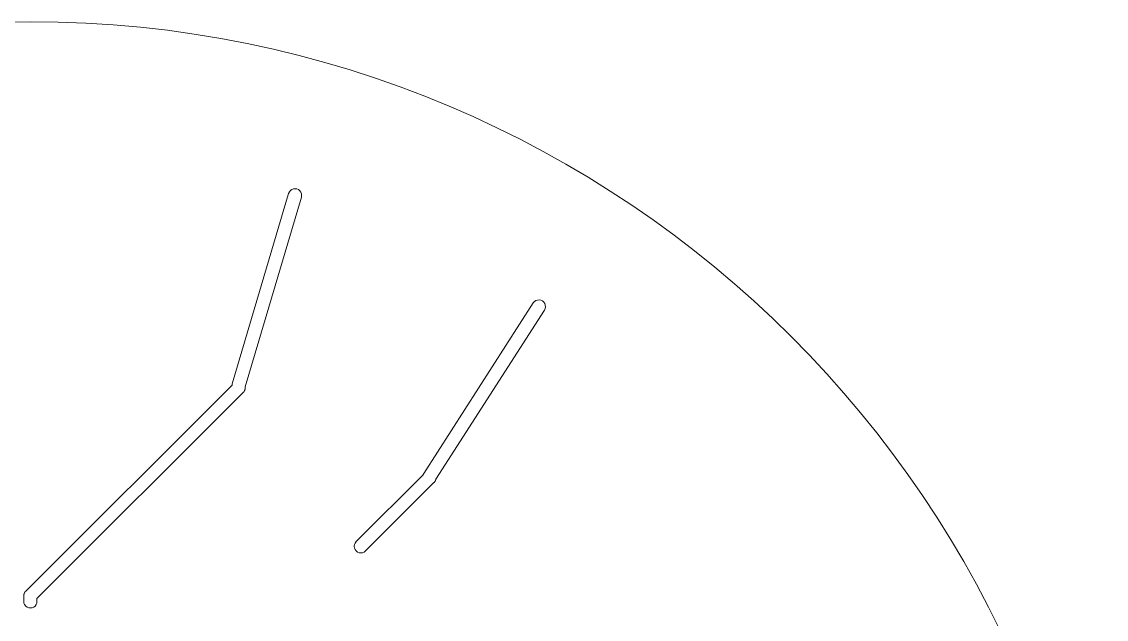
# Model space of a CAD drawing. Header units: millimetres. Extents: x -24.8 to 24.8, y -24.8 to 24.8.
# Drawn here: x -0.2 to 24.81, y 11.01 to 24.81 of the extents above; entities that cross this region are included whole.
import ezdxf

# ---------------------------------------------------------------- set-up
doc = ezdxf.new("R2010")
doc.units = ezdxf.units.MM
doc.header["$MEASUREMENT"] = 0
doc.layers.add('top welded + LPKF', color=7, linetype='Continuous')

msp = doc.modelspace()

# ---------------------------------------------------------------- linework, layer by layer
at = {"layer": 'top welded + LPKF', "lineweight": 9}
msp.add_open_spline([(24.8079, 0), (24.8079, 13.701), (13.7011, 24.8079), (0, 24.8079), (0, 24.8079), (-13.701, 24.8079), (-24.8079, 13.7011), (-24.8079, 0.0001), (-24.8079, 0.0001), (-24.8079, -13.701), (-13.7011, -24.8078), (-0.0001, -24.8079), (-0.0001, -24.8079), (13.7009, -24.8079), (24.8078, -13.7012), (24.8079, -0.0001), (24.8079, -0.0001), (24.8079, -0.0001), (24.8079, 0)], degree=3, knots=[0, 0, 0, 0, 0.2, 0.2, 0.2, 0.2, 0.4, 0.4, 0.4, 0.4, 0.6, 0.6, 0.6, 0.6, 1, 1, 1, 1.0001, 1.0001, 1.0001, 1.0001], dxfattribs=at)
at = {"layer": 'top welded + LPKF', "color": 12, "lineweight": 9}
for points, knots in [([(0.1524, 11.4938), (0.1524, 11.4938), (4.9062, 16.2477), (4.9062, 16.2477), (4.9062, 16.2477), (4.9062, 16.2477), (4.9078, 16.2492), (4.9078, 16.2492), (4.9078, 16.2492), (4.9078, 16.2492), (4.908, 16.2495), (4.908, 16.2495), (4.908, 16.2495), (4.908, 16.2495), (4.9096, 16.251), (4.9096, 16.251), (4.9096, 16.251), (4.9096, 16.251), (4.9098, 16.2512), (4.9098, 16.2512), (4.9098, 16.2512), (4.9098, 16.2512), (4.9113, 16.2529), (4.9113, 16.2529), (4.9113, 16.2529), (4.9113, 16.2529), (4.9115, 16.253), (4.9115, 16.253), (4.9115, 16.253), (4.9115, 16.253), (4.912, 16.2536), (4.912, 16.2536), (4.912, 16.2536), (4.912, 16.2536), (4.9147, 16.2565), (4.9147, 16.2565), (4.9147, 16.2565), (4.9147, 16.2565), (4.9147, 16.2566), (4.9147, 16.2566), (4.9147, 16.2566), (4.9147, 16.2566), (4.9148, 16.2567), (4.9148, 16.2567), (4.9148, 16.2567), (4.9148, 16.2567), (4.9164, 16.2585), (4.9164, 16.2585), (4.9164, 16.2585), (4.9164, 16.2585), (4.9164, 16.2586), (4.9164, 16.2586), (4.9164, 16.2586), (4.9164, 16.2586), (4.918, 16.2605), (4.918, 16.2605), (4.918, 16.2605), (4.918, 16.2605), (4.9195, 16.2624), (4.9195, 16.2624), (4.9195, 16.2624), (4.9195, 16.2624), (4.9196, 16.2624), (4.9196, 16.2624), (4.9196, 16.2624), (4.9196, 16.2624), (4.9211, 16.2644), (4.9211, 16.2644), (4.9211, 16.2644), (4.9211, 16.2644), (4.9225, 16.2664), (4.9225, 16.2664), (4.9225, 16.2664), (4.9225, 16.2664), (4.9226, 16.2664), (4.9226, 16.2664), (4.9226, 16.2664), (4.9226, 16.2664), (4.924, 16.2683), (4.924, 16.2683), (4.924, 16.2683), (4.924, 16.2683), (4.9241, 16.2685), (4.9241, 16.2685), (4.9241, 16.2685), (4.9241, 16.2685), (4.9254, 16.2704), (4.9254, 16.2704), (4.9254, 16.2704), (4.9254, 16.2704), (4.9255, 16.2705), (4.9255, 16.2705), (4.9255, 16.2705), (4.9255, 16.2705), (4.9268, 16.2724), (4.9268, 16.2724), (4.9268, 16.2724), (4.9268, 16.2724), (4.927, 16.2726), (4.927, 16.2726), (4.927, 16.2726), (4.927, 16.2726), (4.9281, 16.2745), (4.9281, 16.2745), (4.9281, 16.2745), (4.9281, 16.2745), (4.9283, 16.2747), (4.9283, 16.2747), (4.9283, 16.2747), (4.9283, 16.2747), (4.9295, 16.2766), (4.9295, 16.2766), (4.9295, 16.2766), (4.9295, 16.2766), (4.9296, 16.2768), (4.9296, 16.2768), (4.9296, 16.2768), (4.9296, 16.2768), (4.9307, 16.2787), (4.9307, 16.2787), (4.9307, 16.2787), (4.9307, 16.2787), (4.9309, 16.2789), (4.9309, 16.2789), (4.9309, 16.2789), (4.9309, 16.2789), (4.932, 16.2808), (4.932, 16.2808), (4.932, 16.2808), (4.932, 16.2808), (4.9322, 16.281), (4.9322, 16.281), (4.9322, 16.281), (4.9322, 16.281), (4.9332, 16.2829), (4.9332, 16.2829), (4.9332, 16.2829), (4.9332, 16.2829), (4.9334, 16.2832), (4.9334, 16.2832), (4.9334, 16.2832), (4.9334, 16.2832), (4.9344, 16.2851), (4.9344, 16.2851), (4.9344, 16.2851), (4.9344, 16.2851), (4.9346, 16.2854), (4.9346, 16.2854), (4.9346, 16.2854), (4.9346, 16.2854), (4.9367, 16.2895), (4.9367, 16.2895), (4.9367, 16.2895), (4.9367, 16.2895), (4.9369, 16.2898), (4.9369, 16.2898), (4.9369, 16.2898), (4.9369, 16.2898), (4.9377, 16.2917), (4.9377, 16.2917), (4.9377, 16.2917), (4.9377, 16.2917), (4.9379, 16.292), (4.9379, 16.292), (4.9379, 16.292), (4.9379, 16.292), (4.9388, 16.294), (4.9388, 16.294), (4.9388, 16.294), (4.9388, 16.294), (4.939, 16.2943), (4.939, 16.2943), (4.939, 16.2943), (4.939, 16.2943), (4.9398, 16.2962), (4.9398, 16.2962), (4.9398, 16.2962), (4.9398, 16.2962), (4.94, 16.2966), (4.94, 16.2966), (4.94, 16.2966), (4.94, 16.2966), (4.9407, 16.2985), (4.9407, 16.2985), (4.9407, 16.2985), (4.9407, 16.2985), (4.9409, 16.2988), (4.9409, 16.2988), (4.9409, 16.2988), (4.9409, 16.2988), (4.9417, 16.3008), (4.9417, 16.3008), (4.9417, 16.3008), (4.9417, 16.3008), (4.9419, 16.3011), (4.9419, 16.3011), (4.9419, 16.3011), (4.9419, 16.3011), (4.9426, 16.3031), (4.9426, 16.3031), (4.9426, 16.3031), (4.9426, 16.3031), (4.9427, 16.3034), (4.9427, 16.3034), (4.9427, 16.3034), (4.9427, 16.3034), (4.9434, 16.3054), (4.9434, 16.3054), (4.9434, 16.3054), (4.9434, 16.3054), (4.9436, 16.3057), (4.9436, 16.3057), (4.9436, 16.3057), (4.9436, 16.3057), (4.9442, 16.3078), (4.9442, 16.3078), (4.9442, 16.3078), (4.9442, 16.3078), (4.9444, 16.3081), (4.9444, 16.3081), (4.9444, 16.3081), (4.9444, 16.3081), (4.945, 16.3101), (4.945, 16.3101), (4.945, 16.3101), (4.945, 16.3101), (4.9452, 16.3104), (4.9452, 16.3104), (4.9452, 16.3104), (4.9452, 16.3104), (4.9458, 16.3125), (4.9458, 16.3125), (4.9458, 16.3125), (4.9458, 16.3125), (4.9459, 16.3128), (4.9459, 16.3128), (4.9459, 16.3128), (4.9459, 16.3128), (4.9465, 16.3149), (4.9465, 16.3149), (4.9465, 16.3149), (4.9465, 16.3149), (4.9466, 16.3151), (4.9466, 16.3151), (4.9466, 16.3151), (4.9466, 16.3151), (4.9478, 16.3197), (4.9478, 16.3197), (4.9478, 16.3197), (4.9478, 16.3197), (4.9479, 16.3199), (4.9479, 16.3199), (4.9479, 16.3199), (4.9479, 16.3199), (4.9489, 16.3245), (4.9489, 16.3245), (4.9489, 16.3245), (4.9489, 16.3245), (4.949, 16.3247), (4.949, 16.3247), (4.949, 16.3247), (4.949, 16.3247), (4.9494, 16.3269), (4.9494, 16.3269), (4.9494, 16.3269), (4.9494, 16.3269), (4.9495, 16.3271), (4.9495, 16.3271), (4.9495, 16.3271), (4.9495, 16.3271), (4.9499, 16.3294), (4.9499, 16.3294), (4.9499, 16.3294), (4.9499, 16.3294), (4.95, 16.3296), (4.95, 16.3296), (4.95, 16.3296), (4.95, 16.3296), (4.9503, 16.3319), (4.9503, 16.3319), (4.9503, 16.3319), (4.9503, 16.3319), (4.9504, 16.332), (4.9504, 16.332), (4.9504, 16.332), (4.9504, 16.332), (4.9507, 16.3343), (4.9507, 16.3343), (4.9507, 16.3343), (4.9507, 16.3343), (4.9508, 16.3344), (4.9508, 16.3344), (4.9508, 16.3344), (4.9508, 16.3344), (4.9511, 16.3368), (4.9511, 16.3368), (4.9511, 16.3368), (4.9511, 16.3368), (4.9511, 16.3369), (4.9511, 16.3369), (4.9511, 16.3369), (4.9511, 16.3369), (4.9514, 16.3393), (4.9514, 16.3393), (4.9514, 16.3393), (4.9514, 16.3393), (4.9515, 16.3393), (4.9515, 16.3393), (4.9515, 16.3393), (4.9515, 16.3393), (4.9516, 16.3418), (4.9516, 16.3418), (4.9516, 16.3418), (4.9516, 16.3418), (4.9517, 16.3418), (4.9517, 16.3418), (4.9517, 16.3418), (4.9517, 16.3418), (4.9519, 16.3443), (4.9519, 16.3443), (4.9519, 16.3443), (4.9519, 16.3443), (4.952, 16.3443), (4.952, 16.3443), (4.952, 16.3443), (4.952, 16.3443), (4.9521, 16.3467), (4.9521, 16.3467), (4.9521, 16.3467), (4.9521, 16.3467), (4.9521, 16.3469), (4.9521, 16.3469), (4.9521, 16.3469), (4.9525, 16.3517), (4.9527, 16.3566), (4.9524, 16.3616), (4.9524, 16.3616), (4.9524, 16.3616), (4.9524, 16.3781), (4.9524, 16.3781), (4.9524, 16.3781), (4.9524, 16.3781), (6.2477, 20.758), (6.2477, 20.758), (6.2477, 20.758), (6.2631, 20.8102), (6.2495, 20.8667), (6.212, 20.9062), (6.212, 20.9062), (6.1745, 20.9456), (6.1188, 20.9621), (6.0659, 20.9494), (6.0659, 20.9494), (6.013, 20.9366), (5.9708, 20.8966), (5.9554, 20.8444), (5.9554, 20.8444), (5.9554, 20.8444), (4.655, 16.4469), (4.655, 16.4469), (4.655, 16.4469), (4.655, 16.4469), (4.6542, 16.4445), (4.6542, 16.4445), (4.6542, 16.4445), (4.6542, 16.4445), (4.6539, 16.4432), (4.6539, 16.4432), (4.6539, 16.4432), (4.6539, 16.4432), (4.6535, 16.4421), (4.6535, 16.4421), (4.6535, 16.4421), (4.6535, 16.4421), (4.6532, 16.4408), (4.6532, 16.4408), (4.6532, 16.4408), (4.6532, 16.4408), (4.6529, 16.4398), (4.6529, 16.4398), (4.6529, 16.4398), (4.6529, 16.4398), (4.6525, 16.4383), (4.6525, 16.4383), (4.6525, 16.4383), (4.6525, 16.4383), (4.6522, 16.4373), (4.6522, 16.4373), (4.6522, 16.4373), (4.6522, 16.4373), (4.6519, 16.4358), (4.6519, 16.4358), (4.6519, 16.4358), (4.6519, 16.4358), (4.6517, 16.4349), (4.6517, 16.4349), (4.6517, 16.4349), (4.6517, 16.4349), (4.6514, 16.4334), (4.6514, 16.4334), (4.6514, 16.4334), (4.6514, 16.4334), (4.6511, 16.4325), (4.6511, 16.4325), (4.6511, 16.4325), (4.6511, 16.4325), (4.6508, 16.4309), (4.6508, 16.4309), (4.6508, 16.4309), (4.6508, 16.4309), (4.6506, 16.4301), (4.6506, 16.4301), (4.6506, 16.4301), (4.6506, 16.4301), (4.6503, 16.4284), (4.6503, 16.4284), (4.6503, 16.4284), (4.6503, 16.4284), (4.6501, 16.4276), (4.6501, 16.4276), (4.6501, 16.4276), (4.6501, 16.4276), (4.6499, 16.4259), (4.6499, 16.4259), (4.6499, 16.4259), (4.6499, 16.4259), (4.6497, 16.4251), (4.6497, 16.4251), (4.6497, 16.4251), (4.6497, 16.4251), (4.6495, 16.4235), (4.6495, 16.4235), (4.6495, 16.4235), (4.6495, 16.4235), (4.6493, 16.4227), (4.6493, 16.4227), (4.6493, 16.4227), (4.6493, 16.4227), (4.6492, 16.4218), (4.6492, 16.4218), (4.6492, 16.4218), (4.6492, 16.4218), (-0.1062, 11.6663), (-0.1062, 11.6663), (-0.1062, 11.6663), (-0.1062, 11.6663), (-0.1078, 11.6648), (-0.1078, 11.6648), (-0.1078, 11.6648), (-0.1078, 11.6648), (-0.108, 11.6646), (-0.108, 11.6646), (-0.108, 11.6646), (-0.108, 11.6646), (-0.1096, 11.663), (-0.1096, 11.663), (-0.1096, 11.663), (-0.1096, 11.663), (-0.1098, 11.6628), (-0.1098, 11.6628), (-0.1098, 11.6628), (-0.1098, 11.6628), (-0.1113, 11.6611), (-0.1113, 11.6611), (-0.1113, 11.6611), (-0.1113, 11.6611), (-0.1115, 11.661), (-0.1115, 11.661), (-0.1115, 11.661), (-0.1115, 11.661), (-0.112, 11.6604), (-0.112, 11.6604), (-0.112, 11.6604), (-0.112, 11.6604), (-0.1147, 11.6575), (-0.1147, 11.6575), (-0.1147, 11.6575), (-0.1147, 11.6575), (-0.1147, 11.6574), (-0.1147, 11.6574), (-0.1147, 11.6574), (-0.1147, 11.6574), (-0.1148, 11.6573), (-0.1148, 11.6573), (-0.1148, 11.6573), (-0.1148, 11.6573), (-0.1164, 11.6555), (-0.1164, 11.6555), (-0.1164, 11.6555), (-0.1164, 11.6555), (-0.1164, 11.6554), (-0.1164, 11.6554), (-0.1164, 11.6554), (-0.1164, 11.6554), (-0.118, 11.6535), (-0.118, 11.6535), (-0.118, 11.6535), (-0.118, 11.6535), (-0.1195, 11.6516), (-0.1195, 11.6516), (-0.1195, 11.6516), (-0.1195, 11.6516), (-0.1196, 11.6516), (-0.1196, 11.6516), (-0.1196, 11.6516), (-0.1196, 11.6516), (-0.1211, 11.6496), (-0.1211, 11.6496), (-0.1211, 11.6496), (-0.1211, 11.6496), (-0.1225, 11.6476), (-0.1225, 11.6476), (-0.1225, 11.6476), (-0.1225, 11.6476), (-0.1226, 11.6476), (-0.1226, 11.6476), (-0.1226, 11.6476), (-0.1226, 11.6476), (-0.124, 11.6457), (-0.124, 11.6457), (-0.124, 11.6457), (-0.124, 11.6457), (-0.1241, 11.6455), (-0.1241, 11.6455), (-0.1241, 11.6455), (-0.1241, 11.6455), (-0.1254, 11.6436), (-0.1254, 11.6436), (-0.1254, 11.6436), (-0.1254, 11.6436), (-0.1255, 11.6435), (-0.1255, 11.6435), (-0.1255, 11.6435), (-0.1255, 11.6435), (-0.1268, 11.6416), (-0.1268, 11.6416), (-0.1268, 11.6416), (-0.1268, 11.6416), (-0.127, 11.6414), (-0.127, 11.6414), (-0.127, 11.6414), (-0.127, 11.6414), (-0.1281, 11.6395), (-0.1281, 11.6395), (-0.1281, 11.6395), (-0.1281, 11.6395), (-0.1283, 11.6393), (-0.1283, 11.6393), (-0.1283, 11.6393), (-0.1283, 11.6393), (-0.1295, 11.6374), (-0.1295, 11.6374), (-0.1295, 11.6374), (-0.1295, 11.6374), (-0.1296, 11.6372), (-0.1296, 11.6372), (-0.1296, 11.6372), (-0.1296, 11.6372), (-0.1307, 11.6353), (-0.1307, 11.6353), (-0.1307, 11.6353), (-0.1307, 11.6353), (-0.1309, 11.6351), (-0.1309, 11.6351), (-0.1309, 11.6351), (-0.1309, 11.6351), (-0.132, 11.6332), (-0.132, 11.6332), (-0.132, 11.6332), (-0.132, 11.6332), (-0.1322, 11.633), (-0.1322, 11.633), (-0.1322, 11.633), (-0.1322, 11.633), (-0.1332, 11.6311), (-0.1332, 11.6311), (-0.1332, 11.6311), (-0.1332, 11.6311), (-0.1334, 11.6308), (-0.1334, 11.6308), (-0.1334, 11.6308), (-0.1334, 11.6308), (-0.1344, 11.6289), (-0.1344, 11.6289), (-0.1344, 11.6289), (-0.1344, 11.6289), (-0.1346, 11.6286), (-0.1346, 11.6286), (-0.1346, 11.6286), (-0.1346, 11.6286), (-0.1367, 11.6245), (-0.1367, 11.6245), (-0.1367, 11.6245), (-0.1367, 11.6245), (-0.1369, 11.6242), (-0.1369, 11.6242), (-0.1369, 11.6242), (-0.1369, 11.6242), (-0.1377, 11.6223), (-0.1377, 11.6223), (-0.1377, 11.6223), (-0.1377, 11.6223), (-0.1379, 11.622), (-0.1379, 11.622), (-0.1379, 11.622), (-0.1379, 11.622), (-0.1388, 11.62), (-0.1388, 11.62), (-0.1388, 11.62), (-0.1388, 11.62), (-0.139, 11.6197), (-0.139, 11.6197), (-0.139, 11.6197), (-0.139, 11.6197), (-0.1398, 11.6178), (-0.1398, 11.6178), (-0.1398, 11.6178), (-0.1398, 11.6178), (-0.14, 11.6174), (-0.14, 11.6174), (-0.14, 11.6174), (-0.14, 11.6174), (-0.1407, 11.6155), (-0.1407, 11.6155), (-0.1407, 11.6155), (-0.1407, 11.6155), (-0.1409, 11.6152), (-0.1409, 11.6152), (-0.1409, 11.6152), (-0.1409, 11.6152), (-0.1417, 11.6132), (-0.1417, 11.6132), (-0.1417, 11.6132), (-0.1417, 11.6132), (-0.1419, 11.6129), (-0.1419, 11.6129), (-0.1419, 11.6129), (-0.1419, 11.6129), (-0.1426, 11.6109), (-0.1426, 11.6109), (-0.1426, 11.6109), (-0.1426, 11.6109), (-0.1427, 11.6106), (-0.1427, 11.6106), (-0.1427, 11.6106), (-0.1427, 11.6106), (-0.1434, 11.6086), (-0.1434, 11.6086), (-0.1434, 11.6086), (-0.1434, 11.6086), (-0.1436, 11.6083), (-0.1436, 11.6083), (-0.1436, 11.6083), (-0.1436, 11.6083), (-0.1442, 11.6062), (-0.1442, 11.6062), (-0.1442, 11.6062), (-0.1442, 11.6062), (-0.1444, 11.6059), (-0.1444, 11.6059), (-0.1444, 11.6059), (-0.1444, 11.6059), (-0.145, 11.6039), (-0.145, 11.6039), (-0.145, 11.6039), (-0.145, 11.6039), (-0.1452, 11.6036), (-0.1452, 11.6036), (-0.1452, 11.6036), (-0.1452, 11.6036), (-0.1458, 11.6015), (-0.1458, 11.6015), (-0.1458, 11.6015), (-0.1458, 11.6015), (-0.1459, 11.6012), (-0.1459, 11.6012), (-0.1459, 11.6012), (-0.1459, 11.6012), (-0.1465, 11.5991), (-0.1465, 11.5991), (-0.1465, 11.5991), (-0.1465, 11.5991), (-0.1466, 11.5989), (-0.1466, 11.5989), (-0.1466, 11.5989), (-0.1466, 11.5989), (-0.1478, 11.5943), (-0.1478, 11.5943), (-0.1478, 11.5943), (-0.1478, 11.5943), (-0.1479, 11.5941), (-0.1479, 11.5941), (-0.1479, 11.5941), (-0.1479, 11.5941), (-0.1489, 11.5895), (-0.1489, 11.5895), (-0.1489, 11.5895), (-0.1489, 11.5895), (-0.149, 11.5893), (-0.149, 11.5893), (-0.149, 11.5893), (-0.149, 11.5893), (-0.1494, 11.5871), (-0.1494, 11.5871), (-0.1494, 11.5871), (-0.1494, 11.5871), (-0.1495, 11.5869), (-0.1495, 11.5869), (-0.1495, 11.5869), (-0.1495, 11.5869), (-0.1499, 11.5846), (-0.1499, 11.5846), (-0.1499, 11.5846), (-0.1499, 11.5846), (-0.15, 11.5844), (-0.15, 11.5844), (-0.15, 11.5844), (-0.15, 11.5844), (-0.1503, 11.5821), (-0.1503, 11.5821), (-0.1503, 11.5821), (-0.1503, 11.5821), (-0.1504, 11.582), (-0.1504, 11.582), (-0.1504, 11.582), (-0.1504, 11.582), (-0.1507, 11.5797), (-0.1507, 11.5797), (-0.1507, 11.5797), (-0.1507, 11.5797), (-0.1508, 11.5796), (-0.1508, 11.5796), (-0.1508, 11.5796), (-0.1508, 11.5796), (-0.1511, 11.5772), (-0.1511, 11.5772), (-0.1511, 11.5772), (-0.1511, 11.5772), (-0.1511, 11.5771), (-0.1511, 11.5771), (-0.1511, 11.5771), (-0.1511, 11.5771), (-0.1514, 11.5747), (-0.1514, 11.5747), (-0.1514, 11.5747), (-0.1514, 11.5747), (-0.1515, 11.5747), (-0.1515, 11.5747), (-0.1515, 11.5747), (-0.1515, 11.5747), (-0.1516, 11.5722), (-0.1516, 11.5722), (-0.1516, 11.5722), (-0.1516, 11.5722), (-0.1517, 11.5722), (-0.1517, 11.5722), (-0.1517, 11.5722), (-0.1517, 11.5722), (-0.1519, 11.5697), (-0.1519, 11.5697), (-0.1519, 11.5697), (-0.1519, 11.5697), (-0.152, 11.5697), (-0.152, 11.5697), (-0.152, 11.5697), (-0.152, 11.5697), (-0.1521, 11.5673), (-0.1521, 11.5673), (-0.1521, 11.5673), (-0.1521, 11.5673), (-0.1521, 11.5671), (-0.1521, 11.5671), (-0.1521, 11.5671), (-0.1525, 11.5622), (-0.1525, 11.5573), (-0.1524, 11.5524), (-0.1524, 11.5524), (-0.1524, 11.5524), (-0.1524, 11.43), (-0.1524, 11.43), (-0.1524, 11.43), (-0.1524, 11.3756), (-0.1234, 11.3252), (-0.0762, 11.298), (-0.0762, 11.298), (-0.029, 11.2708), (0.029, 11.2708), (0.0762, 11.298), (0.0762, 11.298), (0.1234, 11.3252), (0.1524, 11.3756), (0.1524, 11.43), (0.1524, 11.43), (0.1524, 11.43), (0.1524, 11.4938), (0.1524, 11.4938)], [0, 0, 0, 0, 0.005, 0.005, 0.005, 0.005, 0.01, 0.01, 0.01, 0.01, 0.015, 0.015, 0.015, 0.015, 0.02, 0.02, 0.02, 0.02, 0.025, 0.025, 0.025, 0.025, 0.03, 0.03, 0.03, 0.03, 0.035, 0.035, 0.035, 0.035, 0.04, 0.04, 0.04, 0.04, 0.045, 0.045, 0.045, 0.045, 0.05, 0.05, 0.05, 0.05, 0.055, 0.055, 0.055, 0.055, 0.06, 0.06, 0.06, 0.06, 0.065, 0.065, 0.065, 0.065, 0.07, 0.07, 0.07, 0.07, 0.075, 0.075, 0.075, 0.075, 0.08, 0.08, 0.08, 0.08, 0.085, 0.085, 0.085, 0.085, 0.09, 0.09, 0.09, 0.09, 0.095, 0.095, 0.095, 0.095, 0.1, 0.1, 0.1, 0.1, 0.105, 0.105, 0.105, 0.105, 0.11, 0.11, 0.11, 0.11, 0.115, 0.115, 0.115, 0.115, 0.12, 0.12, 0.12, 0.12, 0.125, 0.125, 0.125, 0.125, 0.13, 0.13, 0.13, 0.13, 0.135, 0.135, 0.135, 0.135, 0.14, 0.14, 0.14, 0.14, 0.145, 0.145, 0.145, 0.145, 0.15, 0.15, 0.15, 0.15, 0.155, 0.155, 0.155, 0.155, 0.16, 0.16, 0.16, 0.16, 0.165, 0.165, 0.165, 0.165, 0.17, 0.17, 0.17, 0.17, 0.175, 0.175, 0.175, 0.175, 0.18, 0.18, 0.18, 0.18, 0.185, 0.185, 0.185, 0.185, 0.19, 0.19, 0.19, 0.19, 0.195, 0.195, 0.195, 0.195, 0.2, 0.2, 0.2, 0.2, 0.205, 0.205, 0.205, 0.205, 0.21, 0.21, 0.21, 0.21, 0.215, 0.215, 0.215, 0.215, 0.22, 0.22, 0.22, 0.22, 0.225, 0.225, 0.225, 0.225, 0.23, 0.23, 0.23, 0.23, 0.235, 0.235, 0.235, 0.235, 0.24, 0.24, 0.24, 0.24, 0.245, 0.245, 0.245, 0.245, 0.25, 0.25, 0.25, 0.25, 0.255, 0.255, 0.255, 0.255, 0.26, 0.26, 0.26, 0.26, 0.265, 0.265, 0.265, 0.265, 0.27, 0.27, 0.27, 0.27, 0.275, 0.275, 0.275, 0.275, 0.28, 0.28, 0.28, 0.28, 0.285, 0.285, 0.285, 0.285, 0.29, 0.29, 0.29, 0.29, 0.295, 0.295, 0.295, 0.295, 0.3, 0.3, 0.3, 0.3, 0.305, 0.305, 0.305, 0.305, 0.31, 0.31, 0.31, 0.31, 0.315, 0.315, 0.315, 0.315, 0.32, 0.32, 0.32, 0.32, 0.325, 0.325, 0.325, 0.325, 0.33, 0.33, 0.33, 0.33, 0.335, 0.335, 0.335, 0.335, 0.34, 0.34, 0.34, 0.34, 0.345, 0.345, 0.345, 0.345, 0.35, 0.35, 0.35, 0.35, 0.355, 0.355, 0.355, 0.355, 0.36, 0.36, 0.36, 0.36, 0.365, 0.365, 0.365, 0.365, 0.37, 0.37, 0.37, 0.37, 0.375, 0.375, 0.375, 0.375, 0.38, 0.38, 0.38, 0.38, 0.385, 0.385, 0.385, 0.385, 0.39, 0.39, 0.39, 0.39, 0.395, 0.395, 0.395, 0.395, 0.4, 0.4, 0.4, 0.4, 0.405, 0.405, 0.405, 0.405, 0.41, 0.41, 0.41, 0.41, 0.415, 0.415, 0.415, 0.415, 0.42, 0.42, 0.42, 0.42, 0.425, 0.425, 0.425, 0.425, 0.43, 0.43, 0.43, 0.43, 0.435, 0.435, 0.435, 0.435, 0.44, 0.44, 0.44, 0.44, 0.445, 0.445, 0.445, 0.445, 0.45, 0.45, 0.45, 0.45, 0.455, 0.455, 0.455, 0.455, 0.46, 0.46, 0.46, 0.46, 0.465, 0.465, 0.465, 0.465, 0.47, 0.47, 0.47, 0.47, 0.475, 0.475, 0.475, 0.475, 0.48, 0.48, 0.48, 0.48, 0.485, 0.485, 0.485, 0.485, 0.49, 0.49, 0.49, 0.49, 0.495, 0.495, 0.495, 0.495, 0.5, 0.5, 0.5, 0.5, 0.505, 0.505, 0.505, 0.505, 0.51, 0.51, 0.51, 0.51, 0.515, 0.515, 0.515, 0.515, 0.52, 0.52, 0.52, 0.52, 0.525, 0.525, 0.525, 0.525, 0.53, 0.53, 0.53, 0.53, 0.535, 0.535, 0.535, 0.535, 0.54, 0.54, 0.54, 0.54, 0.545, 0.545, 0.545, 0.545, 0.55, 0.55, 0.55, 0.55, 0.555, 0.555, 0.555, 0.555, 0.56, 0.56, 0.56, 0.56, 0.565, 0.565, 0.565, 0.565, 0.57, 0.57, 0.57, 0.57, 0.575, 0.575, 0.575, 0.575, 0.58, 0.58, 0.58, 0.58, 0.585, 0.585, 0.585, 0.585, 0.59, 0.59, 0.59, 0.59, 0.595, 0.595, 0.595, 0.595, 0.6, 0.6, 0.6, 0.6, 0.605, 0.605, 0.605, 0.605, 0.61, 0.61, 0.61, 0.61, 0.615, 0.615, 0.615, 0.615, 0.62, 0.62, 0.62, 0.62, 0.625, 0.625, 0.625, 0.625, 0.63, 0.63, 0.63, 0.63, 0.635, 0.635, 0.635, 0.635, 0.64, 0.64, 0.64, 0.64, 0.645, 0.645, 0.645, 0.645, 0.65, 0.65, 0.65, 0.65, 0.655, 0.655, 0.655, 0.655, 0.66, 0.66, 0.66, 0.66, 0.665, 0.665, 0.665, 0.665, 0.67, 0.67, 0.67, 0.67, 0.675, 0.675, 0.675, 0.675, 0.68, 0.68, 0.68, 0.68, 0.685, 0.685, 0.685, 0.685, 0.69, 0.69, 0.69, 0.69, 0.695, 0.695, 0.695, 0.695, 0.7, 0.7, 0.7, 0.7, 0.705, 0.705, 0.705, 0.705, 0.71, 0.71, 0.71, 0.71, 0.715, 0.715, 0.715, 0.715, 0.72, 0.72, 0.72, 0.72, 0.725, 0.725, 0.725, 0.725, 0.73, 0.73, 0.73, 0.73, 0.735, 0.735, 0.735, 0.735, 0.74, 0.74, 0.74, 0.74, 0.745, 0.745, 0.745, 0.745, 0.75, 0.75, 0.75, 0.75, 0.755, 0.755, 0.755, 0.755, 0.76, 0.76, 0.76, 0.76, 0.765, 0.765, 0.765, 0.765, 0.77, 0.77, 0.77, 0.77, 0.775, 0.775, 0.775, 0.775, 0.78, 0.78, 0.78, 0.78, 0.785, 0.785, 0.785, 0.785, 0.79, 0.79, 0.79, 0.79, 0.795, 0.795, 0.795, 0.795, 0.8, 0.8, 0.8, 0.8, 0.805, 0.805, 0.805, 0.805, 0.81, 0.81, 0.81, 0.81, 0.815, 0.815, 0.815, 0.815, 0.82, 0.82, 0.82, 0.82, 0.825, 0.825, 0.825, 0.825, 0.83, 0.83, 0.83, 0.83, 0.835, 0.835, 0.835, 0.835, 0.84, 0.84, 0.84, 0.84, 0.845, 0.845, 0.845, 0.845, 0.85, 0.85, 0.85, 0.85, 0.855, 0.855, 0.855, 0.855, 0.86, 0.86, 0.86, 0.86, 0.865, 0.865, 0.865, 0.865, 0.87, 0.87, 0.87, 0.87, 0.875, 0.875, 0.875, 0.875, 0.88, 0.88, 0.88, 0.88, 0.885, 0.885, 0.885, 0.885, 0.89, 0.89, 0.89, 0.89, 0.895, 0.895, 0.895, 0.895, 0.9, 0.9, 0.9, 0.9, 0.905, 0.905, 0.905, 0.905, 0.91, 0.91, 0.91, 0.91, 0.915, 0.915, 0.915, 0.915, 0.92, 0.92, 0.92, 0.92, 0.925, 0.925, 0.925, 0.925, 0.93, 0.93, 0.93, 0.93, 0.935, 0.935, 0.935, 0.935, 0.94, 0.94, 0.94, 0.94, 0.945, 0.945, 0.945, 0.945, 0.95, 0.95, 0.95, 0.95, 0.955, 0.955, 0.955, 0.955, 0.96, 0.96, 0.96, 0.96, 0.965, 0.965, 0.965, 0.965, 0.97, 0.97, 0.97, 0.97, 0.975, 0.975, 0.975, 0.975, 0.98, 0.98, 0.98, 0.98, 0.985, 0.985, 0.985, 0.985, 0.99, 0.99, 0.99, 0.99, 1, 1, 1, 1]), ([(7.7278, 12.5922), (7.7278, 12.5922), (9.3058, 14.1703), (9.3058, 14.1703), (9.3058, 14.1703), (9.3058, 14.1703), (9.3072, 14.1717), (9.3072, 14.1717), (9.3072, 14.1717), (9.3072, 14.1717), (9.3078, 14.1722), (9.3078, 14.1722), (9.3078, 14.1722), (9.3078, 14.1722), (9.3087, 14.1731), (9.3087, 14.1731), (9.3087, 14.1731), (9.3087, 14.1731), (9.3096, 14.174), (9.3096, 14.174), (9.3096, 14.174), (9.3096, 14.174), (9.3101, 14.1746), (9.3101, 14.1746), (9.3101, 14.1746), (9.3101, 14.1746), (9.3113, 14.1759), (9.3113, 14.1759), (9.3113, 14.1759), (9.3113, 14.1759), (9.3115, 14.1761), (9.3115, 14.1761), (9.3115, 14.1761), (9.3115, 14.1761), (9.3142, 14.1791), (9.3142, 14.1791), (9.3142, 14.1791), (9.3142, 14.1791), (9.3147, 14.1796), (9.3147, 14.1796), (9.3147, 14.1796), (9.3147, 14.1796), (9.3155, 14.1806), (9.3155, 14.1806), (9.3155, 14.1806), (9.3155, 14.1806), (9.3164, 14.1815), (9.3164, 14.1815), (9.3164, 14.1815), (9.3164, 14.1815), (9.3168, 14.1821), (9.3168, 14.1821), (9.3168, 14.1821), (9.3168, 14.1821), (9.318, 14.1835), (9.318, 14.1835), (9.318, 14.1835), (9.318, 14.1835), (9.3181, 14.1837), (9.3181, 14.1837), (9.3181, 14.1837), (9.3181, 14.1837), (9.3194, 14.1853), (9.3194, 14.1853), (9.3194, 14.1853), (9.3194, 14.1853), (9.3196, 14.1854), (9.3196, 14.1854), (9.3196, 14.1854), (9.3196, 14.1854), (9.3207, 14.1869), (9.3207, 14.1869), (9.3207, 14.1869), (9.3207, 14.1869), (9.3211, 14.1874), (9.3211, 14.1874), (9.3211, 14.1874), (9.3211, 14.1874), (9.3219, 14.1885), (9.3219, 14.1885), (9.3219, 14.1885), (9.3219, 14.1885), (9.3226, 14.1894), (9.3226, 14.1894), (9.3226, 14.1894), (9.3226, 14.1894), (9.3231, 14.1901), (9.3231, 14.1901), (9.3231, 14.1901), (9.3231, 14.1901), (9.3241, 14.1915), (9.3241, 14.1915), (9.3241, 14.1915), (9.3241, 14.1915), (9.3243, 14.1918), (9.3243, 14.1918), (9.3243, 14.1918), (9.3243, 14.1918), (9.3254, 14.1934), (9.3254, 14.1934), (9.3254, 14.1934), (9.3254, 14.1934), (9.3255, 14.1935), (9.3255, 14.1935), (9.3255, 14.1935), (9.3255, 14.1935), (9.3266, 14.1951), (9.3266, 14.1951), (9.3266, 14.1951), (9.3266, 14.1951), (9.327, 14.1956), (9.327, 14.1956), (9.327, 14.1956), (9.327, 14.1956), (9.3277, 14.1968), (9.3277, 14.1968), (9.3277, 14.1968), (9.3277, 14.1968), (9.3283, 14.1977), (9.3283, 14.1977), (9.3283, 14.1977), (9.3283, 14.1977), (9.3288, 14.1985), (9.3288, 14.1985), (9.3288, 14.1985), (9.3288, 14.1985), (9.3296, 14.1998), (9.3296, 14.1998), (9.3296, 14.1998), (9.3296, 14.1998), (9.3298, 14.2002), (9.3298, 14.2002), (9.3298, 14.2002), (9.3298, 14.2002), (9.3309, 14.2019), (9.3309, 14.2019), (9.3309, 14.2019), (9.3309, 14.2019), (9.3329, 14.2054), (9.3329, 14.2054), (9.3329, 14.2054), (9.3329, 14.2054), (9.3334, 14.2062), (9.3334, 14.2062), (9.3334, 14.2062), (9.3334, 14.2062), (9.3339, 14.2072), (9.3339, 14.2072), (9.3339, 14.2072), (9.3339, 14.2072), (9.3346, 14.2084), (9.3346, 14.2084), (9.3346, 14.2084), (9.3346, 14.2084), (9.3358, 14.2106), (9.3358, 14.2106), (9.3358, 14.2106), (9.3358, 14.2106), (9.3358, 14.2108), (9.3358, 14.2108), (9.3358, 14.2108), (9.3358, 14.2108), (9.3367, 14.2126), (9.3367, 14.2126), (9.3367, 14.2126), (9.3367, 14.2126), (9.3369, 14.2128), (9.3369, 14.2128), (9.3369, 14.2128), (9.3369, 14.2128), (9.3376, 14.2144), (9.3376, 14.2144), (9.3376, 14.2144), (9.3376, 14.2144), (9.3379, 14.215), (9.3379, 14.215), (9.3379, 14.215), (9.3379, 14.215), (9.3384, 14.2162), (9.3384, 14.2162), (9.3384, 14.2162), (9.3384, 14.2162), (9.3392, 14.218), (9.3392, 14.218), (9.3392, 14.218), (9.3392, 14.218), (9.34, 14.2196), (9.34, 14.2196), (9.34, 14.2196), (9.34, 14.2196), (9.3401, 14.2199), (9.3401, 14.2199), (9.3401, 14.2199), (9.3401, 14.2199), (9.3408, 14.2218), (9.3408, 14.2218), (9.3408, 14.2218), (9.3408, 14.2218), (9.3409, 14.2218), (9.3409, 14.2218), (9.3409, 14.2218), (9.3409, 14.2218), (9.3416, 14.2236), (9.3416, 14.2236), (9.3416, 14.2236), (9.3416, 14.2236), (9.3423, 14.2255), (9.3423, 14.2255), (9.3423, 14.2255), (9.3423, 14.2255), (9.3427, 14.2264), (9.3427, 14.2264), (9.3427, 14.2264), (9.3427, 14.2264), (9.3431, 14.2274), (9.3431, 14.2274), (9.3431, 14.2274), (9.3431, 14.2274), (9.3436, 14.2287), (9.3436, 14.2287), (9.3436, 14.2287), (9.3436, 14.2287), (9.3437, 14.2293), (9.3437, 14.2293), (9.3437, 14.2293), (9.3437, 14.2293), (9.3444, 14.2311), (9.3444, 14.2311), (9.3444, 14.2311), (9.3444, 14.2311), (9.3444, 14.2312), (9.3444, 14.2312), (9.3444, 14.2312), (9.3444, 14.2312), (9.3456, 14.2351), (9.3456, 14.2351), (9.3456, 14.2351), (9.3456, 14.2351), (9.3459, 14.2358), (9.3459, 14.2358), (9.3459, 14.2358), (9.3459, 14.2358), (9.3462, 14.237), (9.3462, 14.237), (9.3462, 14.237), (9.3462, 14.237), (9.3466, 14.2381), (9.3466, 14.2381), (9.3466, 14.2381), (9.3466, 14.2381), (9.3468, 14.239), (9.3468, 14.239), (9.3468, 14.239), (9.3468, 14.239), (9.3478, 14.2429), (9.3478, 14.2429), (9.3478, 14.2429), (9.3478, 14.2429), (9.3479, 14.2429), (9.3479, 14.2429), (9.3479, 14.2429), (9.3479, 14.2429), (9.3483, 14.2449), (9.3483, 14.2449), (9.3483, 14.2449), (9.3483, 14.2449), (9.3485, 14.2453), (9.3485, 14.2453), (9.3485, 14.2453), (9.3485, 14.2453), (9.3488, 14.2469), (9.3488, 14.2469), (9.3488, 14.2469), (9.3488, 14.2469), (9.349, 14.2477), (9.349, 14.2477), (9.349, 14.2477), (9.349, 14.2477), (9.3492, 14.2489), (9.3492, 14.2489), (9.3492, 14.2489), (9.3492, 14.2489), (9.3495, 14.2501), (9.3495, 14.2501), (9.3495, 14.2501), (9.3495, 14.2501), (9.3496, 14.2509), (9.3496, 14.2509), (9.3496, 14.2509), (9.3496, 14.2509), (9.3497, 14.251), (9.3497, 14.251), (9.3497, 14.251), (9.3497, 14.251), (11.8521, 18.1525), (11.8521, 18.1525), (11.8521, 18.1525), (11.8815, 18.1983), (11.8842, 18.2564), (11.8592, 18.3047), (11.8592, 18.3047), (11.8342, 18.3531), (11.7853, 18.3845), (11.7309, 18.387), (11.7309, 18.387), (11.6765, 18.3895), (11.6249, 18.3628), (11.5955, 18.317), (11.5955, 18.317), (11.5955, 18.317), (9.0717, 14.3823), (9.0717, 14.3823), (9.0717, 14.3823), (9.0717, 14.3823), (9.0705, 14.3804), (9.0705, 14.3804), (9.0705, 14.3804), (9.0705, 14.3804), (9.0703, 14.3801), (9.0703, 14.3801), (9.0703, 14.3801), (9.0703, 14.3801), (9.0693, 14.3783), (9.0693, 14.3783), (9.0693, 14.3783), (9.0693, 14.3783), (9.069, 14.378), (9.069, 14.378), (9.069, 14.378), (9.069, 14.378), (9.068, 14.3762), (9.068, 14.3762), (9.068, 14.3762), (9.068, 14.3762), (9.0677, 14.3758), (9.0677, 14.3758), (9.0677, 14.3758), (9.0677, 14.3758), (9.0668, 14.3741), (9.0668, 14.3741), (9.0668, 14.3741), (9.0668, 14.3741), (9.0665, 14.3736), (9.0665, 14.3736), (9.0665, 14.3736), (9.0665, 14.3736), (9.0656, 14.3719), (9.0656, 14.3719), (9.0656, 14.3719), (9.0656, 14.3719), (9.0653, 14.3714), (9.0653, 14.3714), (9.0653, 14.3714), (9.0653, 14.3714), (9.0645, 14.3697), (9.0645, 14.3697), (9.0645, 14.3697), (9.0645, 14.3697), (9.0641, 14.3691), (9.0641, 14.3691), (9.0641, 14.3691), (9.0641, 14.3691), (9.0633, 14.3675), (9.0633, 14.3675), (9.0633, 14.3675), (9.0633, 14.3675), (9.063, 14.3669), (9.063, 14.3669), (9.063, 14.3669), (9.063, 14.3669), (9.0623, 14.3653), (9.0623, 14.3653), (9.0623, 14.3653), (9.0623, 14.3653), (9.0619, 14.3646), (9.0619, 14.3646), (9.0619, 14.3646), (9.0619, 14.3646), (9.0612, 14.363), (9.0612, 14.363), (9.0612, 14.363), (9.0612, 14.363), (9.0609, 14.3623), (9.0609, 14.3623), (9.0609, 14.3623), (9.0609, 14.3623), (9.0602, 14.3608), (9.0602, 14.3608), (9.0602, 14.3608), (9.0602, 14.3608), (9.0599, 14.36), (9.0599, 14.36), (9.0599, 14.36), (9.0599, 14.36), (9.0593, 14.3585), (9.0593, 14.3585), (9.0593, 14.3585), (9.0593, 14.3585), (9.0589, 14.3577), (9.0589, 14.3577), (9.0589, 14.3577), (9.0589, 14.3577), (9.0583, 14.3562), (9.0583, 14.3562), (9.0583, 14.3562), (9.0583, 14.3562), (9.058, 14.3554), (9.058, 14.3554), (9.058, 14.3554), (9.058, 14.3554), (9.0574, 14.3539), (9.0574, 14.3539), (9.0574, 14.3539), (9.0574, 14.3539), (9.0571, 14.3531), (9.0571, 14.3531), (9.0571, 14.3531), (9.0571, 14.3531), (9.0569, 14.3525), (9.0569, 14.3525), (9.0569, 14.3525), (9.0569, 14.3525), (7.5122, 12.8078), (7.5122, 12.8078), (7.5122, 12.8078), (7.4737, 12.7693), (7.4586, 12.7132), (7.4727, 12.6605), (7.4727, 12.6605), (7.4868, 12.6079), (7.5279, 12.5668), (7.5805, 12.5527), (7.5805, 12.5527), (7.6332, 12.5386), (7.6893, 12.5537), (7.7278, 12.5922)], [0, 0, 0, 0, 0.0090909, 0.0090909, 0.0090909, 0.0090909, 0.0181818, 0.0181818, 0.0181818, 0.0181818, 0.0272727, 0.0272727, 0.0272727, 0.0272727, 0.0363636, 0.0363636, 0.0363636, 0.0363636, 0.0454545, 0.0454545, 0.0454545, 0.0454545, 0.0545455, 0.0545455, 0.0545455, 0.0545455, 0.0636364, 0.0636364, 0.0636364, 0.0636364, 0.0727273, 0.0727273, 0.0727273, 0.0727273, 0.0818182, 0.0818182, 0.0818182, 0.0818182, 0.0909091, 0.0909091, 0.0909091, 0.0909091, 0.1, 0.1, 0.1, 0.1, 0.1090909, 0.1090909, 0.1090909, 0.1090909, 0.1181818, 0.1181818, 0.1181818, 0.1181818, 0.1272727, 0.1272727, 0.1272727, 0.1272727, 0.1363636, 0.1363636, 0.1363636, 0.1363636, 0.1454545, 0.1454545, 0.1454545, 0.1454545, 0.1545455, 0.1545455, 0.1545455, 0.1545455, 0.1636364, 0.1636364, 0.1636364, 0.1636364, 0.1727273, 0.1727273, 0.1727273, 0.1727273, 0.1818182, 0.1818182, 0.1818182, 0.1818182, 0.1909091, 0.1909091, 0.1909091, 0.1909091, 0.2, 0.2, 0.2, 0.2, 0.2090909, 0.2090909, 0.2090909, 0.2090909, 0.2181818, 0.2181818, 0.2181818, 0.2181818, 0.2272727, 0.2272727, 0.2272727, 0.2272727, 0.2363636, 0.2363636, 0.2363636, 0.2363636, 0.2454545, 0.2454545, 0.2454545, 0.2454545, 0.2545455, 0.2545455, 0.2545455, 0.2545455, 0.2636364, 0.2636364, 0.2636364, 0.2636364, 0.2727273, 0.2727273, 0.2727273, 0.2727273, 0.2818182, 0.2818182, 0.2818182, 0.2818182, 0.2909091, 0.2909091, 0.2909091, 0.2909091, 0.3, 0.3, 0.3, 0.3, 0.3090909, 0.3090909, 0.3090909, 0.3090909, 0.3181818, 0.3181818, 0.3181818, 0.3181818, 0.3272727, 0.3272727, 0.3272727, 0.3272727, 0.3363636, 0.3363636, 0.3363636, 0.3363636, 0.3454545, 0.3454545, 0.3454545, 0.3454545, 0.3545455, 0.3545455, 0.3545455, 0.3545455, 0.3636364, 0.3636364, 0.3636364, 0.3636364, 0.3727273, 0.3727273, 0.3727273, 0.3727273, 0.3818182, 0.3818182, 0.3818182, 0.3818182, 0.3909091, 0.3909091, 0.3909091, 0.3909091, 0.4, 0.4, 0.4, 0.4, 0.4090909, 0.4090909, 0.4090909, 0.4090909, 0.4181818, 0.4181818, 0.4181818, 0.4181818, 0.4272727, 0.4272727, 0.4272727, 0.4272727, 0.4363636, 0.4363636, 0.4363636, 0.4363636, 0.4454545, 0.4454545, 0.4454545, 0.4454545, 0.4545455, 0.4545455, 0.4545455, 0.4545455, 0.4636364, 0.4636364, 0.4636364, 0.4636364, 0.4727273, 0.4727273, 0.4727273, 0.4727273, 0.4818182, 0.4818182, 0.4818182, 0.4818182, 0.4909091, 0.4909091, 0.4909091, 0.4909091, 0.5, 0.5, 0.5, 0.5, 0.5090909, 0.5090909, 0.5090909, 0.5090909, 0.5181818, 0.5181818, 0.5181818, 0.5181818, 0.5272727, 0.5272727, 0.5272727, 0.5272727, 0.5363636, 0.5363636, 0.5363636, 0.5363636, 0.5454545, 0.5454545, 0.5454545, 0.5454545, 0.5545455, 0.5545455, 0.5545455, 0.5545455, 0.5636364, 0.5636364, 0.5636364, 0.5636364, 0.5727273, 0.5727273, 0.5727273, 0.5727273, 0.5818182, 0.5818182, 0.5818182, 0.5818182, 0.5909091, 0.5909091, 0.5909091, 0.5909091, 0.6, 0.6, 0.6, 0.6, 0.6090909, 0.6090909, 0.6090909, 0.6090909, 0.6181818, 0.6181818, 0.6181818, 0.6181818, 0.6272727, 0.6272727, 0.6272727, 0.6272727, 0.6363636, 0.6363636, 0.6363636, 0.6363636, 0.6454545, 0.6454545, 0.6454545, 0.6454545, 0.6545455, 0.6545455, 0.6545455, 0.6545455, 0.6636364, 0.6636364, 0.6636364, 0.6636364, 0.6727273, 0.6727273, 0.6727273, 0.6727273, 0.6818182, 0.6818182, 0.6818182, 0.6818182, 0.6909091, 0.6909091, 0.6909091, 0.6909091, 0.7, 0.7, 0.7, 0.7, 0.7090909, 0.7090909, 0.7090909, 0.7090909, 0.7181818, 0.7181818, 0.7181818, 0.7181818, 0.7272727, 0.7272727, 0.7272727, 0.7272727, 0.7363636, 0.7363636, 0.7363636, 0.7363636, 0.7454545, 0.7454545, 0.7454545, 0.7454545, 0.7545455, 0.7545455, 0.7545455, 0.7545455, 0.7636364, 0.7636364, 0.7636364, 0.7636364, 0.7727273, 0.7727273, 0.7727273, 0.7727273, 0.7818182, 0.7818182, 0.7818182, 0.7818182, 0.7909091, 0.7909091, 0.7909091, 0.7909091, 0.8, 0.8, 0.8, 0.8, 0.8090909, 0.8090909, 0.8090909, 0.8090909, 0.8181818, 0.8181818, 0.8181818, 0.8181818, 0.8272727, 0.8272727, 0.8272727, 0.8272727, 0.8363636, 0.8363636, 0.8363636, 0.8363636, 0.8454545, 0.8454545, 0.8454545, 0.8454545, 0.8545455, 0.8545455, 0.8545455, 0.8545455, 0.8636364, 0.8636364, 0.8636364, 0.8636364, 0.8727273, 0.8727273, 0.8727273, 0.8727273, 0.8818182, 0.8818182, 0.8818182, 0.8818182, 0.8909091, 0.8909091, 0.8909091, 0.8909091, 0.9, 0.9, 0.9, 0.9, 0.9090909, 0.9090909, 0.9090909, 0.9090909, 0.9181818, 0.9181818, 0.9181818, 0.9181818, 0.9272727, 0.9272727, 0.9272727, 0.9272727, 0.9363636, 0.9363636, 0.9363636, 0.9363636, 0.9454545, 0.9454545, 0.9454545, 0.9454545, 0.9545455, 0.9545455, 0.9545455, 0.9545455, 0.9636364, 0.9636364, 0.9636364, 0.9636364, 0.9727273, 0.9727273, 0.9727273, 0.9727273, 0.9818182, 0.9818182, 0.9818182, 0.9818182, 1, 1, 1, 1])]:
    msp.add_open_spline(points, degree=3, knots=knots, dxfattribs=at)

doc.saveas('drawing.dxf')
